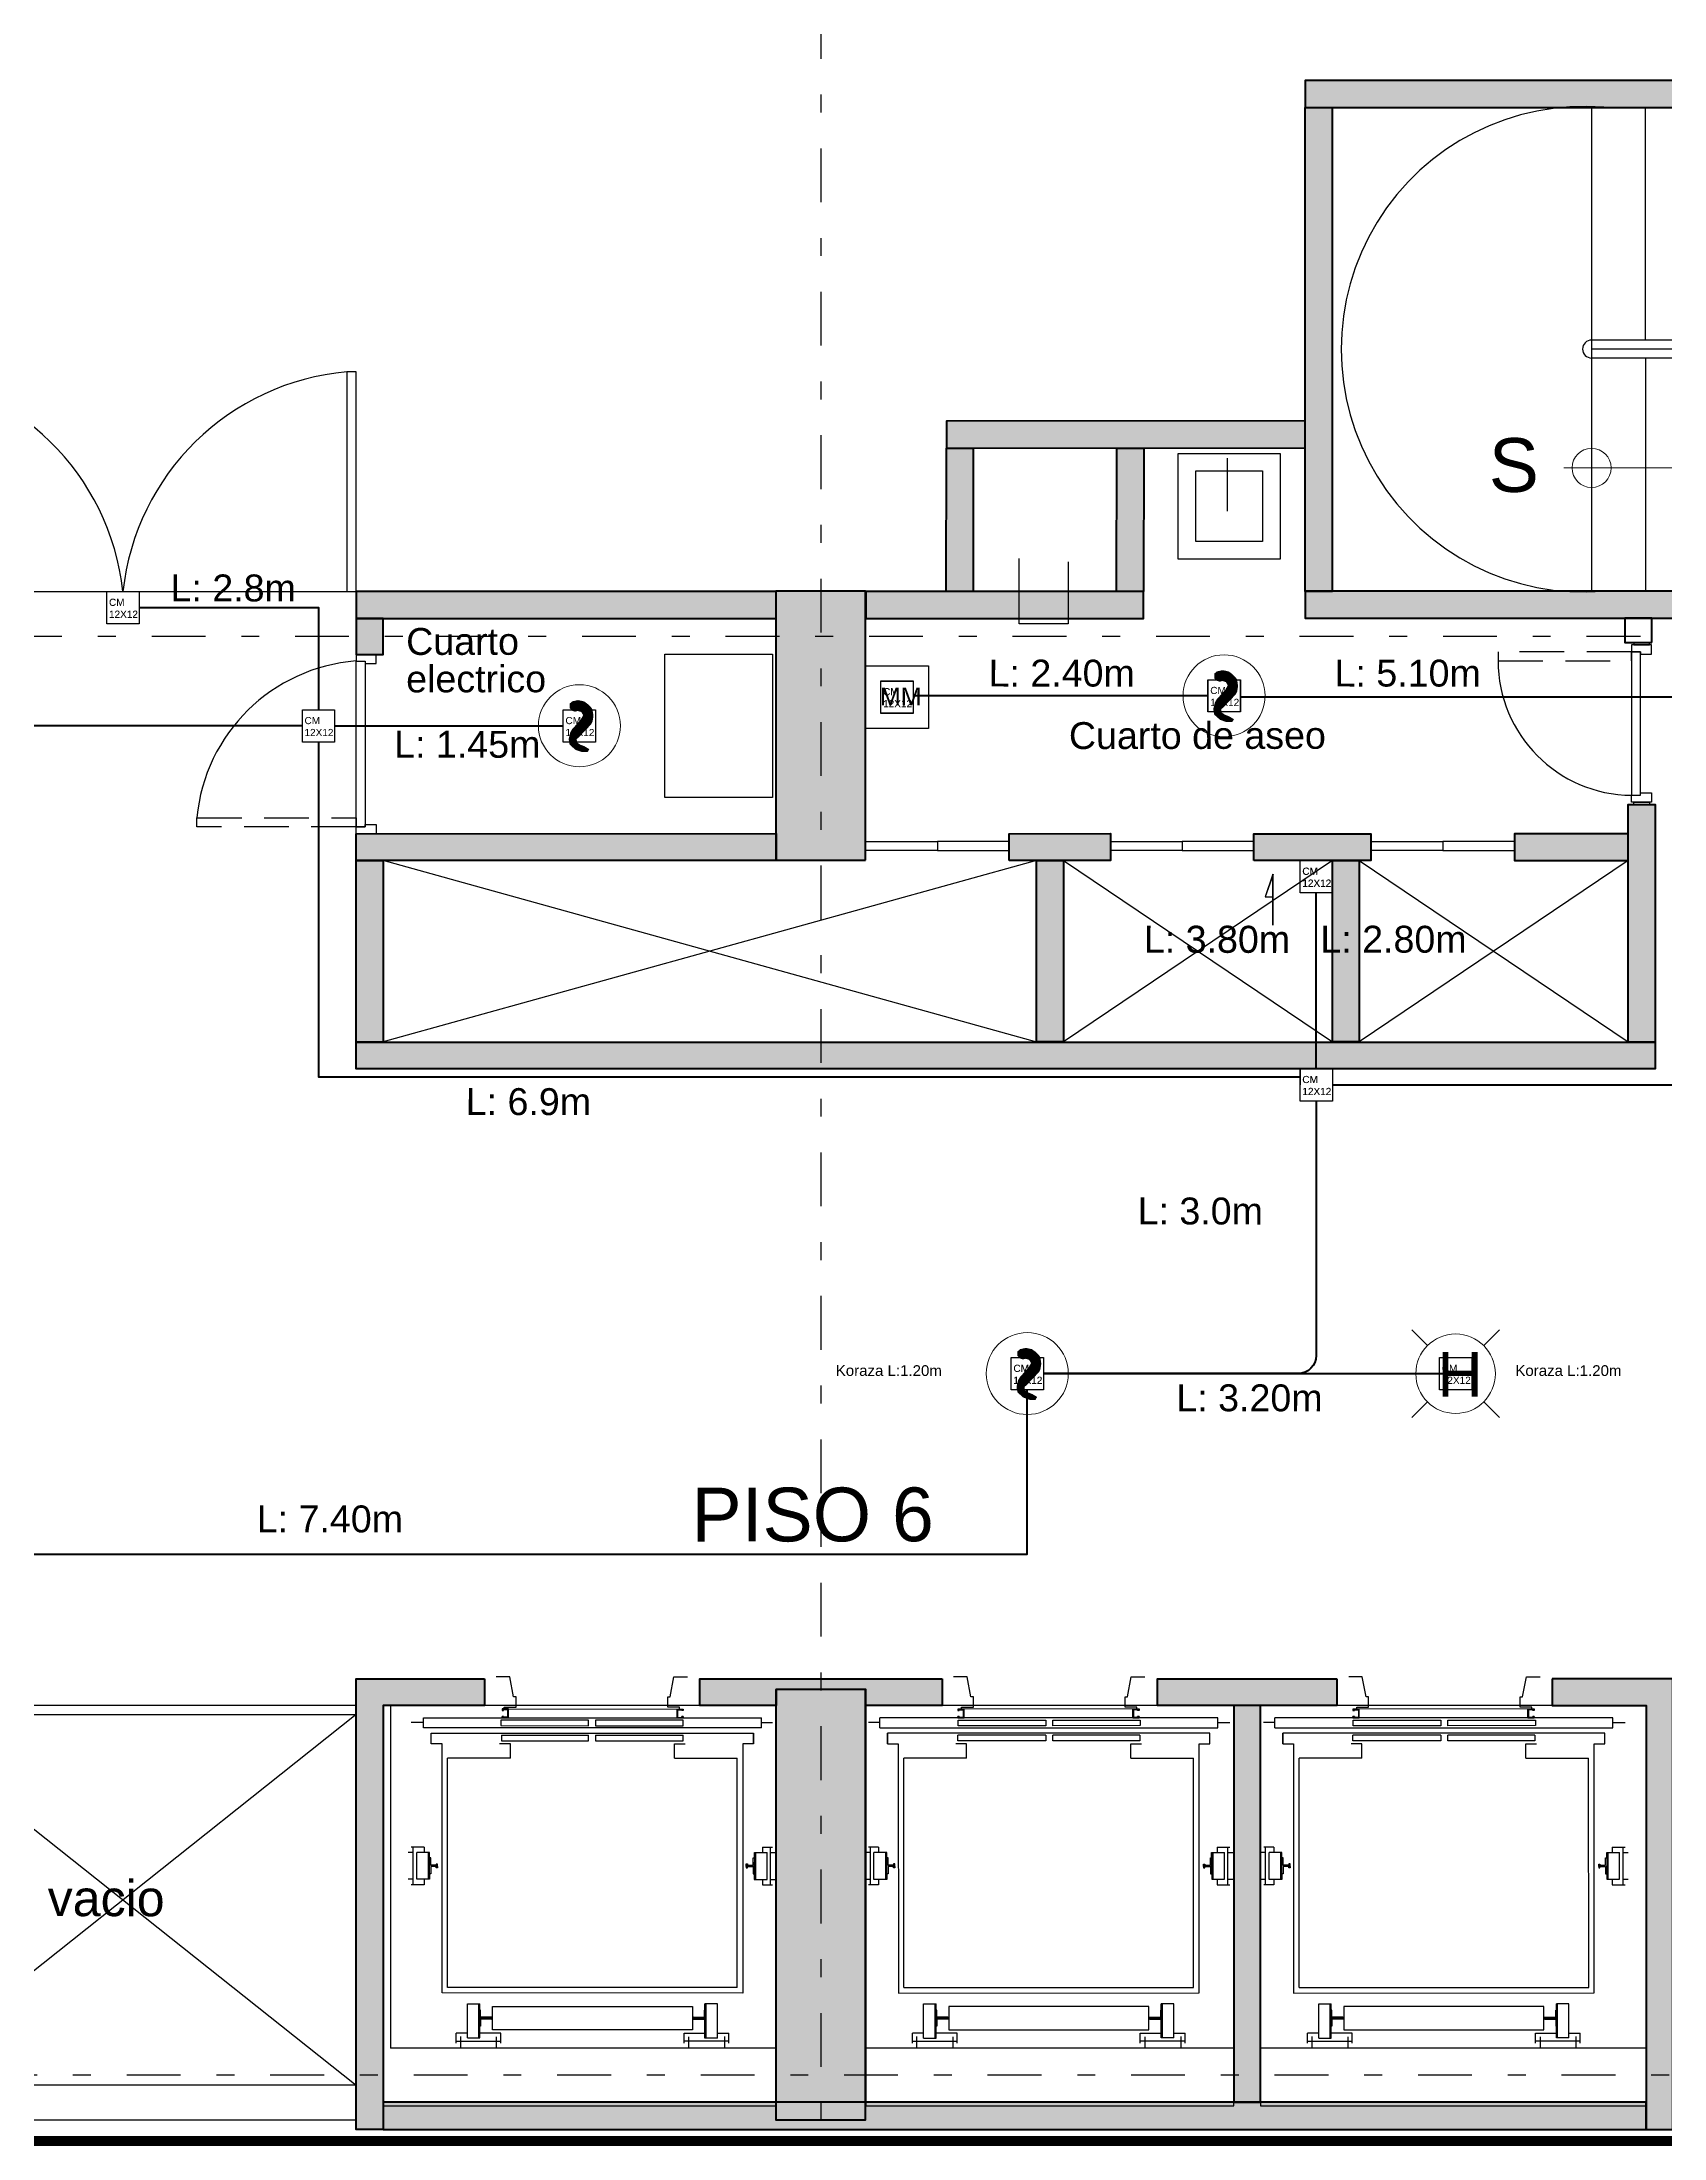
# Model space of a CAD drawing. Header units: millimetres. Extents: x 3781 to 4924, y 1639 to 1721.
# Drawn here: x 4458.02 to 4467.07, y 1650.15 to 1661.84 of the extents above; entities that cross this region are included whole.
import ezdxf

# ---------------------------------------------------------------- set-up
doc = ezdxf.new("R2010")
doc.units = ezdxf.units.MM
for name, pattern in [('CENTER', [0.7, 0.3, -0.2, 0, -0.2]), ('DASHED2', [9.525, 6.35, -3.175]), ('HIDDEN', [0.375, 0.25, -0.125])]:
    doc.linetypes.add(name, pattern=pattern)
doc.layers.get('Defpoints').update_dxf_attribs({"color": 255})
for name, color, linetype in [('0-amob', 1, 'Continuous'), ('1amobla', 2, 'Continuous'), ('A-HATCH CONCRETO', 8, 'Continuous'), ('AMOBLAMIENTO', 1, 'Continuous'), ('AREA LOCALES', 161, 'Continuous'), ('AREA PARQUEO', 51, 'Continuous'), ('AS_GL DETECCION_MEZANINE', 7, 'Continuous'), ('AS_GL DETECCION_PISO 2', 7, 'Continuous'), ('AS_GL DETECCION_PISO 6', 7, 'Continuous'), ('ASCENSOR', 1, 'Continuous'), ('EJE-ESTRUCTURA', 1, 'CENTER'), ('F-2', 2, 'Continuous'), ('GG_LAZO CONTROL DRIVERS', 82, 'Continuous'), ('HACHTCOLUMNA', 250, 'Continuous'), ('JCA_HATCH 254', 252, 'Continuous'), ('JCA_PLANO 1', 1, 'Continuous'), ('MARCO', 4, 'Continuous'), ('MUEBLE', 1, 'Continuous'), ('PROYECCION', 1, 'DASHED2')]:
    doc.layers.add(name, color=color, linetype=linetype)
doc.layers.add('DIM-25', color=1, linetype='Continuous', plot=False)
for name, color, linetype, lineweight in [('Estructura', 6, 'Continuous', 40), ('Muro', 4, 'Continuous', 40), ('TEXTOS', 7, 'Continuous', 20), ('Vidrio', 2, 'Continuous', 30)]:
    doc.layers.add(name, color=color, linetype=linetype, lineweight=lineweight)
doc.styles.get("Standard").update_dxf_attribs({"font": 'arial.ttf'})

# ---------------------------------------------------------------- blocks, each defined once
blk = doc.blocks.new('Est etapa 3 torre')
at = {"layer": 'HACHTCOLUMNA'}
h = blk.add_hatch(color=256, dxfattribs=at)
h.paths.add_polyline_path([(1123.55, -5959.124), (1123.05, -5959.124), (1123.05, -5957.624), (1123.55, -5957.624)])
h.paths.add_polyline_path([(1116.05, -5959.124), (1115.55, -5959.124), (1115.55, -5957.624), (1116.05, -5957.624)])
h.paths.add_polyline_path([(1139.548, -5959.124), (1139.048, -5959.124), (1139.048, -5957.624), (1139.548, -5957.624)])
h.paths.add_polyline_path([(1132.05, -5959.124), (1131.55, -5959.124), (1131.55, -5957.624), (1132.05, -5957.624)])
h.paths.add_polyline_path([(1140.048, -5967.649), (1140.048, -5968.149), (1138.548, -5968.149), (1138.548, -5967.649)])
h.paths.add_polyline_path([(1124.05, -5967.649), (1124.05, -5968.149), (1122.55, -5968.149), (1122.55, -5967.649)])
h.paths.add_polyline_path([(1131.05, -5967.649), (1131.05, -5968.149), (1132.55, -5968.149), (1132.55, -5967.649)])
h.paths.add_polyline_path([(1115.05, -5967.649), (1115.05, -5968.149), (1116.55, -5968.149), (1116.55, -5967.649)])
h.paths.add_polyline_path([(1140.048, -5975.649), (1140.048, -5976.149), (1138.548, -5976.149), (1138.548, -5975.649)])
h.paths.add_polyline_path([(1124.05, -5975.649), (1124.05, -5976.149), (1122.55, -5976.149), (1122.55, -5975.649)])
h.paths.add_polyline_path([(1131.05, -5975.649), (1131.05, -5976.149), (1132.55, -5976.149), (1132.55, -5975.649)])
h.paths.add_polyline_path([(1115.05, -5975.649), (1115.05, -5976.149), (1116.55, -5976.149), (1116.55, -5975.649)])
h.paths.add_polyline_path([(1140.048, -5985.749), (1140.048, -5986.249), (1138.548, -5986.249), (1138.548, -5985.749)])
h.paths.add_polyline_path([(1124.05, -5985.749), (1124.05, -5986.249), (1122.55, -5986.249), (1122.55, -5985.749)])
h.paths.add_polyline_path([(1131.05, -5985.749), (1131.05, -5986.249), (1132.55, -5986.249), (1132.55, -5985.749)])
h.paths.add_polyline_path([(1115.05, -5985.749), (1115.05, -5986.249), (1116.55, -5986.249), (1116.55, -5985.749)])
h.paths.add_polyline_path([(1140.048, -5993.749), (1140.048, -5994.249), (1138.548, -5994.249), (1138.548, -5993.749)])
h.paths.add_polyline_path([(1124.05, -5993.749), (1124.05, -5994.249), (1122.55, -5994.249), (1122.55, -5993.749)])
h.paths.add_polyline_path([(1131.05, -5993.749), (1131.05, -5994.249), (1132.55, -5994.249), (1132.55, -5993.749)])
h.paths.add_polyline_path([(1115.05, -5993.749), (1115.05, -5994.249), (1116.55, -5994.249), (1116.55, -5993.749)])
h.paths.add_polyline_path([(1132.05, -6003.426), (1131.55, -6003.426), (1131.55, -6004.922), (1132.05, -6004.922)])
h.paths.add_polyline_path([(1138.153, -6003.424), (1139.653, -6003.424), (1139.653, -6003.924), (1138.153, -6003.924)])
h.paths.add_polyline_path([(1116.05, -6004.924), (1116.05, -6003.424), (1115.55, -6003.424), (1115.55, -6004.924)])
h.paths.add_polyline_path([(1123.55, -6004.924), (1123.55, -6003.424), (1123.05, -6003.424), (1123.05, -6004.924)])
h.paths.add_polyline_path([(1139.048, -6011.949), (1139.048, -6009.549), (1139.548, -6009.549), (1139.548, -6011.949)])
h.paths.add_polyline_path([(1131.55, -6009.549), (1131.55, -6011.949), (1132.05, -6011.949), (1132.05, -6009.549)])
h.paths.add_polyline_path([(1123.05, -6009.549), (1123.05, -6011.949), (1123.55, -6011.949), (1123.55, -6009.549)])
h.paths.add_polyline_path([(1116.05, -6009.549), (1116.05, -6011.949), (1115.55, -6011.949), (1115.55, -6009.549)])
at = {"layer": 'EJE-ESTRUCTURA'}
for p, q in [((1131.8, -5955.354), (1131.8, -6014.914)), ((1113.67, -6003.674), (1145.333, -6003.674)), ((1113.531, -6011.699), (1145.333, -6011.699))]:
    blk.add_line(p, q, dxfattribs=at)
at = {"layer": 'Estructura'}
for points in [[(1132.05, -6004.924), (1132.05, -6003.424), (1131.55, -6003.424), (1131.55, -6004.924)], [(1131.55, -6009.549), (1131.55, -6011.949), (1132.05, -6011.949), (1132.05, -6009.549)]]:
    blk.add_lwpolyline(points, close=True, dxfattribs=at)
blk = doc.blocks.new('MARCOE-102')
for p, q in [((0, 0), (0, -2.5)), ((0, 0), (1.75, 0)), ((1.75, 0), (1.75, -0.45)), ((0, -2.5), (1.75, -2.5)), ((0.175, -0.175), (1.575, -0.175)), ((0.175, -0.175), (0.175, -2.325)), ((0.175, -2.325), (1.575, -2.325)), ((1.375, -0.45), (1.375, -0.275)), ((1.375, -0.275), (1.575, -0.275)), ((1.75, -0.45), (1.375, -0.45)), ((1.375, -2.05), (1.375, -2.225)), ((1.75, -2.05), (1.375, -2.05)), ((1.375, -2.225), (1.575, -2.225)), ((1.575, -0.275), (1.575, -0.175)), ((1.575, -2.325), (1.575, -2.225)), ((1.75, -2.5), (1.75, -2.05))]:
    blk.add_line(p, q)
at = {"layer": 'MARCO'}
blk.add_lwpolyline([(0, 0), (0, -2.5), (1.75, -2.5), (1.75, -2.05), (1.375, -2.05), (1.375, -2.225), (1.575, -2.225), (1.575, -2.325), (0.175, -2.325), (0.175, -0.175), (1.575, -0.175), (1.575, -0.275), (1.375, -0.275), (1.375, -0.45), (1.75, -0.45), (1.75, 0), (0, 0)], dxfattribs=at)
blk = doc.blocks.new('ASCENSOR')
at = {"layer": '0-amob'}
for p, q in [((-1.747, -0.512), (-1.859, -0.533)), ((-1.859, -0.533), (-1.859, -0.609)), ((-1.69, -0.498), (-1.747, -0.498)), ((-1.747, -0.498), (-1.747, -0.512)), ((-1.69, -0.564), (-1.69, -0.498)), ((-1.68, -0.564), (-1.69, -0.564))]:
    blk.add_line(p, q, dxfattribs=at)
blk.add_lwpolyline([(-1.68, -0.564), (-1.68, 0.413), (-1.69, 0.413), (-1.69, 0.347), (-1.747, 0.347), (-1.747, 0.361), (-1.859, 0.382), (-1.859, 0.458)], dxfattribs=at)
at = {"layer": 'ASCENSOR'}
for p, q in [((-0.88, 0.922), (-0.88, 0.95)), ((-0.73, 0.922), (-0.73, 0.95)), ((-1.63, -1.015), (-1.63, 0.869)), ((-1.575, 0.869), (-1.63, 0.869)), ((-1.605, 0.869), (-1.605, 0.932)), ((-1.575, 0.869), (-1.575, -1.015)), ((-1.485, 0.826), (-1.545, 0.826)), ((-1.545, 0.826), (-1.485, 0.826)), ((-1.545, -0.971), (-1.545, 0.826)), ((-1.485, 0.826), (-1.485, 0.766)), ((-0.91, 0.876), (-0.91, 0.932)), ((-0.7, 0.921), (-0.91, 0.921)), ((-0.91, 0.876), (-0.88, 0.876)), ((-0.73, 0.902), (-0.88, 0.902)), ((-0.88, 0.83), (-0.88, 0.902)), ((-0.73, 0.836), (-0.88, 0.836)), ((-0.88, 0.836), (-0.73, 0.836)), ((-0.85, 0.83), (-0.88, 0.83)), ((-0.85, 0.83), (-0.88, 0.83)), ((-0.85, 0.83), (-0.805, 0.83)), ((-0.85, 0.83), (-0.805, 0.83)), ((-0.85, 0.83), (-0.805, 0.83)), ((-0.85, 0.83), (-0.805, 0.83)), ((-0.85, 0.823), (-0.85, 0.83)), ((-0.85, 0.823), (-0.85, 0.83)), ((-0.809, 0.823), (-0.85, 0.823)), ((-0.809, 0.823), (-0.85, 0.823)), ((-0.809, 0.785), (-0.809, 0.823)), ((-0.76, 0.83), (-0.805, 0.83)), ((-0.76, 0.83), (-0.805, 0.83)), ((-0.76, 0.83), (-0.805, 0.83)), ((-0.76, 0.83), (-0.805, 0.83)), ((-0.802, 0.823), (-0.76, 0.823)), ((-0.802, 0.823), (-0.76, 0.823)), ((-0.802, 0.785), (-0.802, 0.823)), ((-0.76, 0.823), (-0.76, 0.83)), ((-0.76, 0.823), (-0.76, 0.83)), ((-0.76, 0.83), (-0.73, 0.83)), ((-0.76, 0.83), (-0.73, 0.83)), ((-0.73, 0.836), (-0.73, 0.902)), ((-0.73, 0.876), (-0.7, 0.876)), ((-0.73, 0.83), (-0.73, 0.836)), ((-0.7, 0.876), (-0.7, 0.932)), ((-1.485, 0.766), (-0.096, 0.766)), ((-1.405, 0.385), (-1.405, 0.735)), ((-0.126, 0.735), (-1.405, 0.735)), ((-0.816, 0.785), (-0.816, 0.792)), ((-0.816, 0.792), (-0.802, 0.792)), ((-0.809, 0.785), (-0.816, 0.785)), ((-0.802, 0.785), (-0.809, 0.785)), ((-0.795, 0.792), (-0.802, 0.792)), ((-0.802, 0.785), (-0.795, 0.785)), ((-0.795, 0.785), (-0.795, 0.792)), ((-0.126, 0.735), (-0.126, -0.88)), ((-0.096, 0.766), (-0.096, -0.911)), ((-0.036, 0.625), (-0.036, 0.555)), ((0.155, 0.625), (-0.036, 0.625)), ((0.184, 0.688), (0.128, 0.688)), ((0.128, 0.625), (0.128, 0.688)), ((0.147, 0.664), (0.21, 0.664)), ((0.155, 0.625), (0.155, 0.555)), ((0.173, 0.689), (0.173, 0.438)), ((0.155, 0.561), (-0.036, 0.561)), ((0.155, 0.555), (-0.036, 0.555)), ((-0.021, 0.485), (0.109, 0.485)), ((-0.021, -0.63), (-0.021, 0.485)), ((-0.001, 0.552), (-0.001, 0.555)), ((-0.001, 0.555), (0.041, 0.555)), ((0.038, 0.552), (-0.001, 0.552)), ((0.038, 0.491), (0.038, 0.552)), ((0.041, 0.555), (0.041, 0.491)), ((0.089, 0.555), (0.041, 0.555)), ((0.047, 0.555), (0.047, 0.491)), ((0.05, 0.491), (0.05, 0.552)), ((0.05, 0.552), (0.089, 0.552)), ((0.089, 0.552), (0.089, 0.555)), ((0.089, 0.552), (0.089, 0.555)), ((0.109, 0.485), (0.109, -0.63)), ((0.128, 0.438), (0.128, 0.555)), ((-1.68, 0.434), (-1.671, 0.434)), ((-1.68, 0.434), (-1.671, 0.434)), ((-1.68, 0.399), (-1.68, 0.434)), ((-1.68, 0.399), (-1.68, 0.434)), ((-1.63, 0.399), (-1.68, 0.399)), ((-1.63, 0.399), (-1.68, 0.399)), ((-1.676, 0.43), (-1.674, 0.43)), ((-1.674, 0.43), (-1.676, 0.43)), ((-1.676, 0.402), (-1.676, 0.43)), ((-1.676, 0.43), (-1.676, 0.402)), ((-1.633, 0.402), (-1.676, 0.402)), ((-1.676, 0.402), (-1.633, 0.402)), ((-1.674, 0.426), (-1.674, 0.43)), ((-1.674, 0.426), (-1.674, 0.43)), ((-1.671, 0.426), (-1.674, 0.426)), ((-1.671, 0.426), (-1.674, 0.426)), ((-1.671, 0.434), (-1.671, 0.426)), ((-1.671, 0.434), (-1.671, 0.426)), ((-1.639, 0.434), (-1.639, 0.426)), ((-1.63, 0.434), (-1.639, 0.434)), ((-1.639, 0.434), (-1.63, 0.434)), ((-1.639, 0.426), (-1.639, 0.434)), ((-1.639, 0.426), (-1.635, 0.426)), ((-1.635, 0.426), (-1.639, 0.426)), ((-1.635, 0.43), (-1.633, 0.43)), ((-1.635, 0.426), (-1.635, 0.43)), ((-1.635, 0.43), (-1.635, 0.426)), ((-1.633, 0.43), (-1.635, 0.43)), ((-1.633, 0.402), (-1.633, 0.43)), ((-1.633, 0.402), (-1.633, 0.43)), ((-1.63, 0.399), (-1.63, 0.434)), ((-1.63, 0.434), (-1.63, 0.399)), ((-1.587, 0.433), (-1.618, 0.433)), ((-1.618, 0.433), (-1.618, -0.056)), ((-1.587, -0.056), (-1.587, 0.433)), ((-1.503, 0.434), (-1.534, 0.434)), ((-1.534, -0.056), (-1.534, 0.434)), ((-1.503, -0.056), (-1.503, 0.434)), ((-1.485, 0.385), (-1.485, 0.445)), ((-1.405, 0.385), (-1.485, 0.385)), ((0.184, 0.438), (0.128, 0.438)), ((0.149, 0.463), (0.209, 0.463)), ((-1.618, -0.056), (-1.587, -0.056)), ((-1.587, -0.095), (-1.618, -0.095)), ((-1.618, -0.095), (-1.618, -0.583)), ((-1.587, -0.583), (-1.587, -0.095)), ((-1.534, -0.056), (-1.503, -0.056)), ((-1.503, -0.095), (-1.534, -0.095)), ((-1.534, -0.58), (-1.534, -0.095)), ((-1.503, -0.58), (-1.503, -0.095)), ((-1.618, -0.583), (-1.587, -0.583)), ((-1.534, -0.58), (-1.503, -0.58)), ((-1.405, -0.53), (-1.485, -0.53)), ((-1.485, -0.53), (-1.485, -0.59)), ((-1.405, -0.53), (-1.405, -0.88)), ((0.184, -0.583), (0.128, -0.583)), ((0.128, -0.583), (0.128, -0.7)), ((0.173, -0.834), (0.173, -0.583)), ((0.155, -0.7), (-0.036, -0.7)), ((-0.036, -0.77), (-0.036, -0.7)), ((0.109, -0.63), (-0.021, -0.63)), ((-0.001, -0.697), (-0.001, -0.7)), ((0.038, -0.697), (-0.001, -0.697)), ((-0.001, -0.7), (0.041, -0.7)), ((0.038, -0.636), (0.038, -0.697)), ((0.041, -0.7), (0.041, -0.636)), ((0.047, -0.7), (0.047, -0.636)), ((0.089, -0.7), (0.047, -0.7)), ((0.05, -0.636), (0.05, -0.697)), ((0.05, -0.697), (0.089, -0.697)), ((0.089, -0.697), (0.089, -0.7)), ((0.149, -0.609), (0.209, -0.609)), ((0.155, -0.77), (0.155, -0.7)), ((0.155, -0.706), (-0.036, -0.706)), ((0.155, -0.77), (-0.036, -0.77)), ((0.128, -0.77), (0.128, -0.833)), ((0.147, -0.809), (0.21, -0.809)), ((-0.096, -0.911), (-1.485, -0.911)), ((-1.485, -0.911), (-1.485, -0.971)), ((-0.126, -0.88), (-1.405, -0.88)), ((0.184, -0.833), (0.128, -0.833)), ((-1.575, -1.015), (-1.63, -1.015)), ((-1.605, -1.015), (-1.605, -1.083)), ((-1.485, -0.971), (-1.545, -0.971)), ((-0.91, -1.011), (-0.88, -1.011)), ((-0.91, -1.011), (-0.91, -1.083)), ((-0.85, -0.981), (-0.88, -0.981)), ((-0.85, -0.981), (-0.88, -0.981)), ((-0.88, -0.981), (-0.88, -1.052)), ((-0.73, -0.987), (-0.88, -0.987)), ((-0.88, -0.987), (-0.73, -0.987)), ((-0.73, -1.052), (-0.88, -1.052)), ((-0.808, -0.974), (-0.85, -0.974)), ((-0.808, -0.974), (-0.85, -0.974)), ((-0.85, -0.974), (-0.85, -0.981)), ((-0.85, -0.974), (-0.85, -0.981)), ((-0.85, -0.981), (-0.805, -0.981)), ((-0.85, -0.981), (-0.805, -0.981)), ((-0.85, -0.981), (-0.805, -0.981)), ((-0.85, -0.981), (-0.805, -0.981)), ((-0.808, -0.936), (-0.815, -0.936)), ((-0.815, -0.936), (-0.815, -0.943)), ((-0.815, -0.943), (-0.801, -0.943)), ((-0.808, -0.936), (-0.808, -0.974)), ((-0.801, -0.936), (-0.808, -0.936)), ((-0.76, -0.981), (-0.805, -0.981)), ((-0.76, -0.981), (-0.805, -0.981)), ((-0.76, -0.981), (-0.805, -0.981)), ((-0.76, -0.981), (-0.805, -0.981)), ((-0.801, -0.936), (-0.801, -0.974)), ((-0.801, -0.936), (-0.794, -0.936)), ((-0.794, -0.943), (-0.801, -0.943)), ((-0.801, -0.974), (-0.76, -0.974)), ((-0.801, -0.974), (-0.76, -0.974)), ((-0.794, -0.936), (-0.794, -0.943)), ((-0.76, -0.974), (-0.76, -0.981)), ((-0.76, -0.974), (-0.76, -0.981)), ((-0.76, -0.981), (-0.73, -0.981)), ((-0.76, -0.981), (-0.73, -0.981)), ((-0.73, -0.981), (-0.73, -0.987)), ((-0.73, -0.987), (-0.73, -1.052)), ((-0.73, -1.011), (-0.7, -1.011)), ((-0.7, -1.011), (-0.7, -1.083)), ((-0.7, -1.072), (-0.91, -1.072)), ((-0.88, -1.073), (-0.88, -1.1)), ((-0.73, -1.073), (-0.73, -1.1))]:
    blk.add_line(p, q, dxfattribs=at)
for centre, radius, start, end in [((0.044, 0.491), 0.006, 180, 270), ((0.044, 0.491), 0.003, 180, 270), ((0.044, 0.491), 0.006, 270, 0), ((0.044, 0.491), 0.003, 270, 0), ((0.044, -0.636), 0.006, 90, 180), ((0.044, -0.636), 0.003, 90, 180), ((0.044, -0.636), 0.006, 0, 90), ((0.044, -0.636), 0.003, 0, 90)]:
    blk.add_arc(centre, radius, start, end, dxfattribs=at)
for points in [[(-0.795, 0.792), (-0.795, 0.785), (-0.816, 0.785), (-0.816, 0.792)], [(-0.816, 0.785), (-0.816, 0.792), (-0.795, 0.785), (-0.816, 0.785)], [(-0.795, 0.785), (-0.816, 0.785), (-0.795, 0.792), (-0.816, 0.792)], [(-0.794, -0.943), (-0.794, -0.936), (-0.815, -0.936), (-0.815, -0.943)], [(-0.815, -0.936), (-0.815, -0.943), (-0.794, -0.936), (-0.815, -0.936)], [(-0.794, -0.936), (-0.815, -0.936), (-0.794, -0.943), (-0.815, -0.943)]]:
    blk.add_solid(points, dxfattribs=at)
at = {"layer": 'ASCENSOR', "xscale": 0.01999999999998181, "yscale": 0.01999999999998181, "zscale": 0.01999999999998181, "rotation": 270}
blk.add_blockref('MARCOE-102', (-1.63, -0.541), dxfattribs=at)
blk = doc.blocks.new('AS_Strobe-CEILING')
at = {"color": 0, "linetype": 'Continuous', "lineweight": 15}
for p, q in [((-0.1045, 0.1045), (-0.163, 0.163)), ((0.1045, 0.1045), (0.163, 0.163)), ((-0.1045, -0.1045), (-0.163, -0.163)), ((0.1045, -0.1045), (0.163, -0.163))]:
    blk.add_line(p, q, dxfattribs=at)
blk.add_ellipse((0, 0), major_axis=(0.1478, 0), ratio=1, dxfattribs=at)
blk = doc.blocks.new('Horne Strobe Cielo')
at = {"layer": 'AS_GL DETECCION_MEZANINE', "color": 1, "linetype": 'Continuous', "xscale": 1.5, "yscale": 1.5, "zscale": 1.5}
blk.add_blockref('AS_Strobe-CEILING', (-679.742, -2828), dxfattribs=at)
at = {"layer": '1amobla', "color": 7, "linetype": 'Continuous', "ltscale": 0.3, "true_color": 0xffffff, "insert": (-679.843, -2827.878), "char_height": 0.25, "width": 0.07916, "attachment_point": 1}
blk.add_mtext('H', dxfattribs=at)
blk = doc.blocks.new('AS_Initiator2')
at = {"color": 0, "linetype": 'Continuous', "lineweight": 15}
blk.add_circle((0, 0), 0.1524, dxfattribs=at)
for points in [[(-0.027, 0.0558), (-0.0366, 0.0654), (-0.027, 0.0906), (-0.0366, 0.0822)], [(-0.027, 0.0906), (-0.0054, 0.0954), (-0.027, 0.0558), (0.0174, 0.0906)], [(-0.027, 0.0558), (0.0174, 0.0906), (-0.0162, 0.0522), (-0.0068, 0.055)], [(-0.0068, 0.055), (0.0174, 0.0906), (0.0066, 0.051), (0.0306, 0.081)], [(0.0066, 0.051), (0.0306, 0.081), (0.0138, 0.039), (0.0438, 0.0678)], [(0.0438, 0.0054), (-0.0018, -0.0426), (-0.027, -0.0126), (-0.0342, -0.0246)], [(0.0486, 0.015), (0.0438, 0.0054), (0.0042, 0.0222), (-0.027, -0.0126)], [(0.0438, 0.0678), (0.0486, 0.0606), (0.0138, 0.039), (0.0042, 0.0222)], [(0.0486, 0.0606), (0.0522, 0.0366), (0.0042, 0.0222), (0.0486, 0.015)], [(-0.0018, -0.0426), (-0.0102, -0.0498), (-0.0342, -0.0246), (-0.0402, -0.0498)], [(-0.0102, -0.0498), (-0.009, -0.0618), (-0.0402, -0.0498), (-0.0366, -0.0702)], [(-0.009, -0.0618), (0.003, -0.0702), (-0.0366, -0.0702), (-0.015, -0.0894)], [(0.003, -0.0702), (0.0186, -0.0762), (-0.015, -0.0894), (0.009, -0.0978)], [(0.009, -0.0978), (0.0186, -0.0762), (0.0306, -0.0978), (0.0366, -0.087)]]:
    blk.add_solid(points, dxfattribs=at)
blk = doc.blocks.new('Caja metalica de 12')
at = {"layer": '1amobla', "linetype": 'Continuous', "ltscale": 0.3}
blk.add_lwpolyline([(-1069.691, -2855.357), (-1069.511, -2855.357), (-1069.511, -2855.537), (-1069.691, -2855.537), (-1069.691, -2855.357)], dxfattribs=at)
at = {"layer": '1amobla', "color": 7, "linetype": 'Continuous', "ltscale": 0.3, "insert": (-1069.679, -2855.397), "char_height": 0.04, "width": 0.07916, "attachment_point": 1}
blk.add_mtext('CM 12X12', dxfattribs=at)

msp = doc.modelspace()

# ---------------------------------------------------------------- hatches: boundary and pattern name
at = {"layer": 'A-HATCH CONCRETO', "ltscale": 0.03}
h = msp.add_hatch(color=256, dxfattribs=at)
h.dxf.hatch_style = 1
h.paths.add_polyline_path([(4454.115, 1658.778), (4454.115, 1658.628), (4454.463, 1658.628), (4454.463, 1658.778)])
h.paths.add_polyline_path([(4454.463, 1658.778), (4454.613, 1658.778), (4454.613, 1657.427), (4454.463, 1657.427)])
h.paths.add_polyline_path([(4457.174, 1657.277), (4457.174, 1657.427), (4454.115, 1657.427), (4454.115, 1657.277)])
h.paths.add_polyline_path([(4453.765, 1652.653), (4453.765, 1657.278), (4453.615, 1657.278), (4453.615, 1653.018), (4453.615, 1652.653)])
h.paths.add_polyline_path([(4457.174, 1654.102), (4457.024, 1654.102), (4457.024, 1657.277), (4457.174, 1657.277)])
h.paths.add_polyline_path([(4455.774, 1654.252), (4455.774, 1652.563), (4456.124, 1652.563), (4456.124, 1652.713), (4455.925, 1652.713), (4455.924, 1654.252)])
h.paths.add_polyline_path([(4457.174, 1652.713), (4457.024, 1652.713), (4457.024, 1652.063), (4457.174, 1652.063)])
h.paths.add_polyline_path([(4457.024, 1652.563), (4457.024, 1652.563), (4457.024, 1652.713), (4457.024, 1652.713)], flags=16)
h.paths.add_polyline_path([(4453.615, 1650.218), (4457.174, 1650.218), (4457.174, 1650.368), (4454.115, 1650.368), (4454.115, 1650.253), (4453.615, 1650.253)])
h.paths.add_polyline_path([(4457.024, 1650.863), (4457.024, 1650.368), (4457.174, 1650.368), (4457.174, 1650.863)])
h.paths.add_polyline_path([(4460.49, 1652.713), (4460.49, 1652.563), (4459.924, 1652.563), (4459.924, 1650.198), (4459.774, 1650.198), (4459.774, 1652.713)])
h.paths.add_polyline_path([(4463.042, 1652.713), (4463.042, 1652.563), (4462.615, 1652.563), (4462.615, 1652.653), (4462.115, 1652.653), (4462.115, 1652.563), (4461.69, 1652.563), (4461.69, 1652.713)])
h.paths.add_polyline_path([(4459.924, 1650.198), (4466.966, 1650.198), (4466.966, 1650.351), (4459.924, 1650.351)])
h.paths.add_polyline_path([(4465.242, 1652.713), (4465.242, 1652.563), (4464.242, 1652.563), (4464.242, 1652.713)])
h.paths.add_polyline_path([(4464.667, 1650.351), (4464.817, 1650.351), (4464.817, 1652.563), (4464.667, 1652.563), (4464.667, 1652.565), (4464.667, 1650.351), (4464.667, 1650.351)])
h.paths.add_polyline_path([(4466.442, 1652.713), (4466.442, 1652.563), (4466.966, 1652.563), (4466.966, 1650.198), (4467.116, 1650.198), (4467.116, 1652.713)])
h.paths.add_polyline_path([(4470.112, 1650.353), (4473.913, 1650.353), (4473.913, 1650.203), (4470.112, 1650.203)])
h.paths.add_polyline_path([(4469.562, 1650.203), (4469.562, 1652.653), (4469.612, 1652.653), (4469.612, 1650.253), (4470.112, 1650.253), (4470.112, 1650.203)])
h.paths.add_polyline_path([(4473.348, 1651.857), (4473.348, 1650.353), (4473.198, 1650.353), (4473.197, 1651.857)])
h.paths.add_polyline_path([(4473.348, 1651.857), (4473.763, 1651.857), (4473.763, 1651.707), (4473.348, 1651.706)])
h.paths.add_polyline_path([(4473.913, 1651.857), (4473.913, 1650.353), (4473.763, 1650.353), (4473.763, 1651.857)])
h.paths.add_polyline_path([(4470.612, 1654.172), (4473.763, 1654.172), (4473.763, 1654.022), (4470.612, 1654.022)])
h.paths.add_polyline_path([(4471.221, 1655.112), (4471.221, 1654.172), (4471.371, 1654.172), (4471.371, 1655.112)])
h.paths.add_polyline_path([(4469.561, 1656.274), (4469.562, 1652.653), (4469.712, 1652.653), (4469.711, 1656.274)])
h.paths.add_polyline_path([(4469.712, 1654.172), (4469.712, 1654.172), (4469.712, 1654.022), (4469.712, 1654.022)], flags=17)
h.paths.add_polyline_path([(4471.221, 1656.264), (4473.763, 1656.264), (4473.763, 1656.114), (4471.221, 1656.114)])
h.paths.add_polyline_path([(4473.913, 1656.264), (4473.913, 1655.061), (4473.763, 1655.061), (4473.763, 1656.264)])
h.paths.add_polyline_path([(4471.221, 1660.031), (4471.221, 1658.472), (4471.371, 1658.472), (4471.371, 1660.031)])
h.paths.add_polyline_path([(4473.316, 1660.029), (4471.221, 1660.033), (4471.221, 1660.183), (4473.317, 1660.179)])
h.paths.add_polyline_path([(4473.533, 1661.627), (4465.066, 1661.627), (4465.066, 1661.477), (4473.533, 1661.477)])
h.paths.add_polyline_path([(4465.066, 1658.777), (4465.066, 1661.477), (4465.216, 1661.477), (4465.216, 1658.777)])
h = msp.add_hatch(color=256, dxfattribs=at)
h.dxf.hatch_style = 1
h.paths.add_polyline_path([(4465.066, 1659.728), (4463.065, 1659.727), (4463.065, 1659.577), (4465.066, 1659.578)])
h.paths.add_polyline_path([(4464.165, 1659.578), (4464.164, 1658.628), (4462.615, 1658.627), (4462.615, 1658.777), (4463.064, 1658.777), (4463.065, 1659.577), (4463.215, 1659.574), (4463.214, 1658.778), (4464.014, 1658.777), (4464.015, 1659.578)])
h = msp.add_hatch(color=256, dxfattribs=at)
h.dxf.hatch_style = 1
h.paths.add_polyline_path([(4468.717, 1658.779), (4465.066, 1658.778), (4465.066, 1658.628), (4468.717, 1658.628)])
h.paths.add_polyline_path([(4463.415, 1657.276), (4463.415, 1657.426), (4463.979, 1657.427), (4463.979, 1657.277)])
h.paths.add_polyline_path([(4464.779, 1657.276), (4464.779, 1657.426), (4465.432, 1657.426), (4465.432, 1657.276)])
h.paths.add_polyline_path([(4466.866, 1657.276), (4466.866, 1657.426), (4466.232, 1657.426), (4466.232, 1657.276)])
h.paths.add_polyline_path([(4467.016, 1656.264), (4466.866, 1656.264), (4466.866, 1657.589), (4467.016, 1657.589)])
h.paths.add_polyline_path([(4459.774, 1656.264), (4467.016, 1656.264), (4467.016, 1656.114), (4459.774, 1656.114)])
h.paths.add_polyline_path([(4465.367, 1656.265), (4465.217, 1656.265), (4465.217, 1657.276), (4465.367, 1657.276)])
h.paths.add_polyline_path([(4463.718, 1656.265), (4463.568, 1656.265), (4463.568, 1657.276), (4463.718, 1657.276)])
h.paths.add_polyline_path([(4459.774, 1656.264), (4459.774, 1657.277), (4459.924, 1657.277), (4459.924, 1656.264)])
h.paths.add_polyline_path([(4459.774, 1657.276), (4459.774, 1657.426), (4462.115, 1657.427), (4462.115, 1657.277)])
at = {"layer": 'JCA_HATCH 254', "linetype": 'Continuous', "ltscale": 0.3, "true_color": 0x939598, "transparency": 33554687}
h = msp.add_hatch(color=252, dxfattribs=at)
h.dxf.hatch_style = 1
h.paths.add_polyline_path([(4462.115, 1658.777), (4459.774, 1658.777), (4459.774, 1658.627), (4462.115, 1658.627)])
h = msp.add_hatch(color=252, dxfattribs=at)
h.dxf.hatch_style = 1
h.paths.add_polyline_path([(4459.774, 1658.627), (4459.774, 1658.426), (4459.924, 1658.426), (4459.924, 1658.627)])

# ---------------------------------------------------------------- linework, layer by layer
at = {"layer": '1amobla', "color": 1, "linetype": 'HIDDEN', "ltscale": 30}
msp.add_line((4457.225, 1658.776), (4459.723, 1658.776), dxfattribs=at)
at = {"layer": '1amobla', "color": 7, "linetype": 'Continuous', "ltscale": 0.3, "true_color": 0xffffff}
msp.add_line((4465.037, 1656.115, 1207.545), (4465.037, 1656.025, 1207.545), dxfattribs=at)
for points in [[(4458.384, 1658.777), (4458.564, 1658.777), (4458.564, 1658.597), (4458.384, 1658.597), (4458.384, 1658.777)], [(4458.384, 1658.777), (4458.564, 1658.777), (4458.564, 1658.597), (4458.384, 1658.597), (4458.384, 1658.777)], [(4458.384, 1658.777), (4458.564, 1658.777), (4458.564, 1658.597), (4458.384, 1658.597), (4458.384, 1658.777)], [(4458.384, 1658.777), (4458.564, 1658.777), (4458.564, 1658.597), (4458.384, 1658.597), (4458.384, 1658.777)], [(4458.384, 1658.777), (4458.564, 1658.777), (4458.564, 1658.597), (4458.384, 1658.597), (4458.384, 1658.777)], [(4458.384, 1658.777), (4458.564, 1658.777), (4458.564, 1658.597), (4458.384, 1658.597), (4458.384, 1658.777)], [(4458.384, 1658.777), (4458.564, 1658.777), (4458.564, 1658.597), (4458.384, 1658.597), (4458.384, 1658.777)], [(4461.495, 1658.427), (4462.095, 1658.427), (4462.095, 1657.627), (4461.495, 1657.627), (4461.495, 1658.427)], [(4462.7, 1658.278), (4462.88, 1658.278), (4462.88, 1658.098), (4462.7, 1658.098), (4462.7, 1658.278)], [(4462.7, 1658.278), (4462.88, 1658.278), (4462.88, 1658.098), (4462.7, 1658.098), (4462.7, 1658.278)], [(4464.523, 1658.285), (4464.703, 1658.285), (4464.703, 1658.105), (4464.523, 1658.105), (4464.523, 1658.285)], [(4464.523, 1658.285), (4464.703, 1658.285), (4464.703, 1658.105), (4464.523, 1658.105), (4464.523, 1658.285)], [(4464.523, 1658.285), (4464.703, 1658.285), (4464.703, 1658.105), (4464.523, 1658.105), (4464.523, 1658.285)]]:
    msp.add_lwpolyline(points, dxfattribs=at)
at = {"layer": '1amobla', "color": 6, "linetype": 'Continuous', "ltscale": 0.3}
msp.add_lwpolyline([(4462.615, 1658.363), (4462.965, 1658.363), (4462.965, 1658.013), (4462.615, 1658.013), (4462.615, 1658.363)], dxfattribs=at)
at = {"layer": '1amobla', "color": 7, "linetype": 'Continuous', "ltscale": 0.3, "true_color": 0xffffff, "elevation": 1207.545}
for points in [[(4465.037, 1657.277), (4465.217, 1657.277), (4465.217, 1657.097), (4465.037, 1657.097), (4465.037, 1657.277)], [(4465.037, 1657.277), (4465.217, 1657.277), (4465.217, 1657.097), (4465.037, 1657.097), (4465.037, 1657.277)], [(4465.037, 1657.277), (4465.217, 1657.277), (4465.217, 1657.097), (4465.037, 1657.097), (4465.037, 1657.277)], [(4465.037, 1657.277), (4465.217, 1657.277), (4465.217, 1657.097), (4465.037, 1657.097), (4465.037, 1657.277)], [(4465.037, 1657.277), (4465.217, 1657.277), (4465.217, 1657.097), (4465.037, 1657.097), (4465.037, 1657.277)], [(4465.037, 1657.277), (4465.217, 1657.277), (4465.217, 1657.097), (4465.037, 1657.097), (4465.037, 1657.277)], [(4465.037, 1657.277), (4465.217, 1657.277), (4465.217, 1657.097), (4465.037, 1657.097), (4465.037, 1657.277)], [(4465.037, 1657.276), (4465.217, 1657.276), (4465.217, 1657.096), (4465.037, 1657.096), (4465.037, 1657.276)], [(4465.037, 1657.276), (4465.217, 1657.276), (4465.217, 1657.096), (4465.037, 1657.096), (4465.037, 1657.276)], [(4465.037, 1656.115), (4465.217, 1656.115), (4465.217, 1655.935), (4465.037, 1655.935), (4465.037, 1656.115)], [(4465.037, 1656.115), (4465.217, 1656.115), (4465.217, 1655.935), (4465.037, 1655.935), (4465.037, 1656.115)], [(4465.037, 1656.115), (4465.217, 1656.115), (4465.217, 1655.935), (4465.037, 1655.935), (4465.037, 1656.115)], [(4465.037, 1656.115), (4465.217, 1656.115), (4465.217, 1655.935), (4465.037, 1655.935), (4465.037, 1656.115)], [(4465.037, 1656.115), (4465.217, 1656.115), (4465.217, 1655.935), (4465.037, 1655.935), (4465.037, 1656.115)], [(4465.037, 1656.115), (4465.217, 1656.115), (4465.217, 1655.935), (4465.037, 1655.935), (4465.037, 1656.115)], [(4465.037, 1656.115), (4465.217, 1656.115), (4465.217, 1655.935), (4465.037, 1655.935), (4465.037, 1656.115)], [(4463.426, 1654.505), (4463.606, 1654.505), (4463.606, 1654.325), (4463.426, 1654.325), (4463.426, 1654.505)], [(4463.426, 1654.505), (4463.606, 1654.505), (4463.606, 1654.325), (4463.426, 1654.325), (4463.426, 1654.505)], [(4463.426, 1654.505), (4463.606, 1654.505), (4463.606, 1654.325), (4463.426, 1654.325), (4463.426, 1654.505)], [(4465.815, 1654.505), (4465.995, 1654.505), (4465.995, 1654.325), (4465.815, 1654.325), (4465.815, 1654.505)], [(4465.815, 1654.505), (4465.995, 1654.505), (4465.995, 1654.325), (4465.815, 1654.325), (4465.815, 1654.505)], [(4465.815, 1654.505), (4465.995, 1654.505), (4465.995, 1654.325), (4465.815, 1654.325), (4465.815, 1654.505)]]:
    msp.add_lwpolyline(points, dxfattribs=at)
at = {"layer": 'AMOBLAMIENTO'}
msp.add_line((4464.631, 1659.521), (4464.631, 1659.225), dxfattribs=at)
for points in [[(4464.925, 1659.547), (4464.925, 1658.958), (4464.357, 1658.958), (4464.357, 1659.547)], [(4464.827, 1659.449), (4464.827, 1659.055), (4464.455, 1659.055), (4464.455, 1659.449)]]:
    msp.add_lwpolyline(points, close=True, dxfattribs=at)
at = {"layer": 'AREA LOCALES'}
msp.add_lwpolyline([(4462.115, 1650.331), (4462.115, 1652.563), (4459.924, 1652.563), (4459.924, 1650.331)], close=True, dxfattribs=at)
for points, elevation in [([(4464.667, 1650.331), (4464.667, 1652.563), (4462.615, 1652.563), (4462.615, 1650.331)], -1316.434), ([(4466.966, 1650.331), (4466.966, 1652.563), (4464.817, 1652.563), (4464.817, 1650.331)], 1207.545)]:
    msp.add_lwpolyline(points, close=True, dxfattribs=dict(at, elevation=elevation))
at = {"layer": 'AREA PARQUEO', "color": 2}
for p, q in [((4466.662, 1661.479), (4466.662, 1658.779)), ((4466.962, 1660.179), (4466.962, 1661.478)), ((4469.662, 1660.179), (4466.662, 1660.179)), ((4469.662, 1660.129), (4466.662, 1660.129)), ((4469.662, 1660.079), (4466.662, 1660.079)), ((4466.962, 1660.079), (4466.962, 1658.779))]:
    msp.add_line(p, q, dxfattribs=at)
msp.add_arc((4466.662, 1660.129), 0.05, 90, 270, dxfattribs=at)
at = {"layer": 'AS_GL DETECCION_PISO 2', "color": 5, "linetype": 'Continuous', "lineweight": 50}
for p, q in [((4464.523, 1658.195), (4462.88, 1658.195)), ((4469.377, 1658.187), (4464.703, 1658.187)), ((4459.474, 1658.028), (4455.909, 1658.028)), ((4459.654, 1658.028), (4460.929, 1658.028)), ((4465.127, 1656.115, 1207.545), (4465.127, 1657.097, 1207.545)), ((4463.606, 1654.415, 1207.545), (4465.906, 1654.415, 1207.545))]:
    msp.add_line(p, q, dxfattribs=at)
for points in [[(4458.564, 1658.687), (4459.564, 1658.687), (4459.564, 1658.118)], [(4459.564, 1657.938), (4459.564, 1656.07), (4465.037, 1656.07)], [(4454.859, 1653.407), (4463.516, 1653.407), (4463.516, 1654.325)]]:
    msp.add_lwpolyline(points, dxfattribs=at)
at = {"layer": 'AS_GL DETECCION_PISO 2', "color": 5, "linetype": 'Continuous', "lineweight": 50, "elevation": 1207.545}
msp.add_lwpolyline([(4465.217, 1656.025), (4469.467, 1656.025), (4469.467, 1658.098)], dxfattribs=at)
msp.add_lwpolyline([(4465.127, 1655.935), (4465.127, 1654.515, -0.414208), (4465.027, 1654.415), (4463.606, 1654.415)], format="xyb", dxfattribs=at)
at = {"layer": 'Defpoints', "ltscale": 5, "const_width": 0.12}
msp.add_lwpolyline([(4442.321, 1704.578), (4473.913, 1704.578), (4473.913, 1650.103), (4442.321, 1650.103)], close=True, dxfattribs=at)
at = {"layer": 'DIM-25'}
for centre, radius, start, end in [((4457.104, 1658.629), 1.377, 6.1422, 84.9773), ((4459.843, 1658.63), 1.377, 95.0212, 173.889), ((4459.848, 1657.426), 0.966, 94.4015, 174.684), ((4466.892, 1658.391), 0.751, 180.044, 269.4867)]:
    msp.add_arc(centre, radius, start, end, dxfattribs=at)
at = {"layer": 'F-2'}
for points in [[(4459.824, 1658.376), (4459.886, 1658.376), (4459.886, 1658.426), (4459.774, 1658.426), (4459.774, 1658.388), (4459.824, 1658.388), (4459.824, 1658.376)], [(4466.935, 1658.428), (4466.997, 1658.428), (4466.997, 1658.479), (4466.885, 1658.479), (4466.885, 1658.441), (4466.935, 1658.441), (4466.935, 1658.428)], [(4466.897, 1658.492), (4466.897, 1658.479), (4466.985, 1658.479), (4466.985, 1658.492)], [(4466.935, 1657.653), (4466.997, 1657.653), (4466.997, 1657.602), (4466.885, 1657.602), (4466.885, 1657.64), (4466.935, 1657.64), (4466.935, 1657.653)], [(4466.897, 1657.589), (4466.897, 1657.602), (4466.985, 1657.602), (4466.985, 1657.589)], [(4459.825, 1657.477), (4459.886, 1657.477), (4459.886, 1657.426), (4459.774, 1657.426), (4459.774, 1657.464), (4459.825, 1657.464), (4459.825, 1657.477)]]:
    msp.add_lwpolyline(points, dxfattribs=at)
for points in [[(4459.824, 1657.464), (4459.774, 1657.464), (4459.774, 1658.388), (4459.824, 1658.388)], [(4466.935, 1658.441), (4466.885, 1658.441), (4466.885, 1657.64), (4466.935, 1657.64)], [(4459.774, 1650.253), (4459.774, 1650.446), (4457.174, 1650.446), (4457.174, 1650.253)]]:
    msp.add_lwpolyline(points, close=True, dxfattribs=at)
at = {"layer": 'F-2', "elevation": -2415.091}
for points in [[(4463.015, 1657.383), (4463.015, 1657.332), (4462.615, 1657.332), (4462.615, 1657.383)], [(4463.015, 1657.383), (4463.015, 1657.332), (4463.415, 1657.332), (4463.415, 1657.383)], [(4464.379, 1657.383), (4464.379, 1657.332), (4463.979, 1657.332), (4463.979, 1657.383)], [(4464.379, 1657.383), (4464.379, 1657.332), (4464.779, 1657.332), (4464.779, 1657.383)], [(4465.832, 1657.383), (4465.832, 1657.332), (4465.432, 1657.332), (4465.432, 1657.383)], [(4465.832, 1657.383), (4465.832, 1657.332), (4466.232, 1657.332), (4466.232, 1657.383)]]:
    msp.add_lwpolyline(points, close=True, dxfattribs=at)
at = {"layer": 'GG_LAZO CONTROL DRIVERS', "ltscale": 0.3, "elevation": 1207.545}
for points in [[(4464.885, 1656.916), (4464.885, 1657.2), (4464.842, 1657.074), (4464.885, 1657.074)], [(4464.885, 1656.916), (4464.885, 1657.2), (4464.842, 1657.074), (4464.885, 1657.074)], [(4464.885, 1656.915), (4464.885, 1657.199), (4464.842, 1657.073), (4464.885, 1657.073)], [(4464.885, 1656.915), (4464.885, 1657.199), (4464.842, 1657.073), (4464.885, 1657.073)], [(4464.885, 1656.916), (4464.885, 1657.199), (4464.842, 1657.073), (4464.885, 1657.073)], [(4464.885, 1656.916), (4464.885, 1657.199), (4464.842, 1657.073), (4464.885, 1657.073)], [(4464.886, 1656.916), (4464.886, 1657.199), (4464.842, 1657.073), (4464.886, 1657.073)], [(4464.886, 1656.916), (4464.886, 1657.199), (4464.842, 1657.073), (4464.886, 1657.073)], [(4464.886, 1656.916), (4464.886, 1657.199), (4464.842, 1657.073), (4464.886, 1657.073)], [(4464.886, 1656.916), (4464.886, 1657.199), (4464.842, 1657.073), (4464.886, 1657.073)]]:
    msp.add_lwpolyline(points, dxfattribs=at)
at = {"layer": 'JCA_PLANO 1'}
msp.add_lwpolyline([(4463.744, 1658.943), (4463.744, 1658.596), (4463.47, 1658.596), (4463.47, 1658.96)], dxfattribs=at)
at = {"layer": 'MUEBLE', "color": 1, "linetype": 'ByBlock'}
msp.add_lwpolyline([(4459.723, 1658.776), (4459.774, 1658.777), (4459.774, 1660.002), (4459.723, 1660.001)], close=True, dxfattribs=at)
at = {"layer": 'MUEBLE', "color": 1, "linetype": 'HIDDEN'}
for points in [[(4466.885, 1658.39), (4466.885, 1658.441), (4466.141, 1658.441), (4466.141, 1658.39)], [(4459.774, 1657.515), (4459.774, 1657.464), (4458.886, 1657.464), (4458.886, 1657.515)]]:
    msp.add_lwpolyline(points, close=True, dxfattribs=at)
at = {"layer": 'Muro'}
for points in [[(4473.533, 1661.627), (4465.066, 1661.627), (4465.066, 1661.477), (4473.533, 1661.477)], [(4465.066, 1659.728), (4463.065, 1659.727), (4463.065, 1659.577), (4465.066, 1659.578)], [(4463.215, 1659.577), (4463.214, 1658.777), (4463.064, 1658.777), (4463.065, 1659.577)], [(4464.165, 1659.577), (4464.164, 1658.777), (4464.014, 1658.777), (4464.015, 1659.577)], [(4464.164, 1658.777), (4462.615, 1658.777), (4462.615, 1658.627), (4464.164, 1658.627)], [(4468.717, 1658.779), (4465.066, 1658.778), (4465.066, 1658.628), (4468.717, 1658.628)], [(4466.998, 1658.492), (4466.998, 1658.628), (4466.847, 1658.628), (4466.847, 1658.492)], [(4467.016, 1656.264), (4466.866, 1656.264), (4466.866, 1657.589), (4467.016, 1657.589)], [(4459.774, 1657.276), (4459.774, 1657.426), (4462.115, 1657.427), (4462.115, 1657.277)], [(4463.415, 1657.276), (4463.415, 1657.426), (4463.979, 1657.427), (4463.979, 1657.277)], [(4459.774, 1656.264), (4459.774, 1657.277), (4459.924, 1657.277), (4459.924, 1656.264)], [(4459.774, 1656.264), (4467.016, 1656.264), (4467.016, 1656.114), (4459.774, 1656.114)], [(4460.49, 1652.713), (4460.49, 1652.563), (4459.924, 1652.563), (4459.924, 1650.198), (4459.774, 1650.198), (4459.774, 1652.713)], [(4463.042, 1652.713), (4463.042, 1652.563), (4462.615, 1652.563), (4462.615, 1652.653), (4462.115, 1652.653), (4462.115, 1652.563), (4461.69, 1652.563), (4461.69, 1652.713)], [(4465.242, 1652.713), (4465.242, 1652.563), (4464.242, 1652.563), (4464.242, 1652.713)], [(4466.442, 1652.713), (4466.442, 1652.563), (4466.966, 1652.563), (4466.966, 1650.198), (4467.116, 1650.198), (4467.116, 1652.713)], [(4464.667, 1650.351), (4464.817, 1650.351), (4464.817, 1650.351), (4464.817, 1652.563), (4464.667, 1652.563), (4464.667, 1652.565), (4464.667, 1652.565), (4464.667, 1652.565), (4464.667, 1650.351), (4464.667, 1650.351)], [(4459.924, 1650.198), (4466.966, 1650.198), (4466.966, 1650.351), (4459.924, 1650.351)]]:
    msp.add_lwpolyline(points, close=True, dxfattribs=at)
for points, elevation in [([(4465.066, 1658.777), (4465.066, 1661.477), (4465.216, 1661.477), (4465.216, 1658.777)], 1207.545), ([(4464.779, 1657.276), (4464.779, 1657.426), (4465.432, 1657.426), (4465.432, 1657.276)], -2415.091), ([(4466.866, 1657.276), (4466.866, 1657.426), (4466.232, 1657.426), (4466.232, 1657.276)], -2415.091), ([(4463.718, 1656.265), (4463.568, 1656.265), (4463.568, 1657.276), (4463.718, 1657.276)], 2415.091), ([(4465.367, 1656.265), (4465.217, 1656.265), (4465.217, 1657.276), (4465.367, 1657.276)], 1207.545)]:
    msp.add_lwpolyline(points, close=True, dxfattribs=dict(at, elevation=elevation))
for points in [[(4462.115, 1658.777), (4459.774, 1658.777), (4459.774, 1658.627), (4462.115, 1658.627), (4462.115, 1658.777)], [(4459.774, 1658.627), (4459.774, 1658.426), (4459.924, 1658.426), (4459.924, 1658.627), (4459.774, 1658.627)]]:
    msp.add_lwpolyline(points, dxfattribs=at)
at = {"layer": 'PROYECCION'}
for p, q in [((4459.923, 1657.278), (4463.568, 1656.265)), ((4463.568, 1657.277, 2415.091), (4459.924, 1656.265, 2415.091)), ((4465.217, 1657.277), (4463.718, 1656.265)), ((4463.718, 1657.277), (4465.218, 1656.265)), ((4466.866, 1657.277), (4465.367, 1656.265)), ((4465.367, 1657.277), (4466.867, 1656.265)), ((4459.965, 1652.563), (4459.965, 1650.653)), ((4457.174, 1652.513), (4459.774, 1650.446)), ((4459.774, 1652.513), (4457.174, 1650.446)), ((4462.115, 1650.653), (4459.965, 1650.653)), ((4464.667, 1650.653), (4462.615, 1650.653)), ((4466.966, 1650.653), (4464.817, 1650.653))]:
    msp.add_line(p, q, dxfattribs=at)
msp.add_arc((4466.62, 1660.128), 1.354, 85.3087, 274.6913, dxfattribs=at)
at = {"layer": 'TEXTOS'}
for points in [[(4466.508, 1659.466), (4467.645, 1659.466), (4467.515, 1659.552)], [(4466.508, 1659.466), (4467.645, 1659.466), (4467.515, 1659.379)]]:
    msp.add_lwpolyline(points, dxfattribs=at)
msp.add_circle((4466.662, 1659.466), 0.109, dxfattribs=at)
at = {"layer": 'Vidrio'}
msp.add_lwpolyline([(4459.774, 1652.513), (4459.774, 1652.563), (4457.174, 1652.563), (4457.174, 1652.513)], close=True, dxfattribs=at)

# ---------------------------------------------------------------- block references
at = {"layer": '1amobla', "color": 7, "linetype": 'Continuous', "true_color": 0xffffff}
for name, p in [('Caja metalica de 12', (5528.075, 4514.133)), ('Caja metalica de 12', (5532.391, 4513.634)), ('Caja metalica de 12', (5534.215, 4513.642)), ('Caja metalica de 12', (5529.165, 4513.474)), ('Caja metalica de 12', (5530.62, 4513.474)), ('Caja metalica de 12', (5534.728, 4512.633, 1207.545)), ('Caja metalica de 12', (5534.728, 4511.472, 1207.545)), ('Horne Strobe Cielo', (5145.646, 4482.414, 1207.545)), ('Caja metalica de 12', (5533.117, 4509.861, 1207.545)), ('Caja metalica de 12', (5535.506, 4509.861, 1207.545))]:
    msp.add_blockref(name, p, dxfattribs=at)
at = {"layer": 'AS_GL DETECCION_PISO 6', "color": 131, "linetype": 'Continuous', "xscale": 1.5, "yscale": 1.5, "zscale": 1.5}
for p in [(4464.613, 1658.195), (4461.019, 1658.028), (4463.516, 1654.415, 1207.545)]:
    msp.add_blockref('AS_Initiator2', p, dxfattribs=at)
at = {"layer": 'ASCENSOR', "rotation": 269.9943251266501}
msp.add_blockref('ASCENSOR', (4461.164, 1650.864), dxfattribs=at)
at = {"layer": 'ASCENSOR', "xscale": -1, "rotation": 90.0056748733478}
for p in [(4463.563, 1650.864), (4465.766, 1650.864)]:
    msp.add_blockref('ASCENSOR', p, dxfattribs=at)
at = {"layer": 'Muro'}
msp.add_blockref('Est etapa 3 torre', (3330.564, 7662.202), dxfattribs=at)

# ---------------------------------------------------------------- texts
at = {"layer": '1amobla', "color": 7, "linetype": 'Continuous', "ltscale": 0.3, "true_color": 0xffffff, "char_height": 0.04, "width": 0.07916, "attachment_point": 1}
for insert in [(4458.396, 1658.737), (4458.396, 1658.737), (4458.396, 1658.736), (4458.396, 1658.736), (4458.396, 1658.736), (4462.712, 1658.238), (4465.049, 1657.237, 1207.545), (4465.049, 1657.237, 1207.545), (4465.049, 1657.236, 1207.545), (4465.049, 1657.236, 1207.545), (4465.049, 1657.237, 1207.545), (4465.049, 1657.237, 1207.545), (4465.05, 1657.237, 1207.545), (4465.049, 1656.075, 1207.545), (4465.049, 1656.075, 1207.545), (4465.049, 1656.075, 1207.545), (4465.049, 1656.075, 1207.545), (4465.05, 1656.075, 1207.545), (4463.439, 1654.464, 1207.545), (4465.827, 1654.464, 1207.545)]:
    msp.add_mtext('CM 12X12', dxfattribs=dict(at, insert=insert))
at = {"layer": '1amobla', "color": 6, "linetype": 'Continuous', "ltscale": 0.3, "insert": (4462.694, 1658.241), "char_height": 0.1, "width": 0.07916, "attachment_point": 1}
msp.add_mtext('MM', dxfattribs=at)
at = {"layer": 'TEXTOS'}
for s, height, rotation, p in [('S', 0.3, 0.0669, (4466.089, 1659.332)), ('L: 2.8m', 0.15, 359.9331, (4458.739, 1658.722, 1207.545)), ('Cuarto ', 0.15, 0.0669, (4460.053, 1658.423)), ('L: 2.40m', 0.15, 359.9331, (4463.3, 1658.247, 1207.545)), ('L: 5.10m', 0.15, 359.9331, (4465.229, 1658.247, 1207.545)), ('electrico', 0.15, 0.0669, (4460.053, 1658.214)), ('Cuarto de aseo', 0.15, 0.0669, (4463.748, 1657.898)), ('L: 1.45m', 0.15, 359.9331, (4459.986, 1657.85, 1207.545)), ('L: 3.80m', 0.15, 359.9331, (4464.166, 1656.763, 1207.545)), ('L: 3.80m', 0.15, 359.9331, (4464.166, 1656.763, 1207.545)), ('L: 3.80m', 0.15, 359.9331, (4464.166, 1656.762, 1207.545)), ('L: 3.80m', 0.15, 359.9331, (4464.166, 1656.762, 1207.545)), ('L: 3.80m', 0.15, 359.9331, (4464.166, 1656.762, 1207.545)), ('L: 3.80m', 0.15, 359.9331, (4464.166, 1656.762, 1207.545)), ('L: 3.80m', 0.15, 359.9331, (4464.166, 1656.763, 1207.545)), ('L: 3.80m', 0.15, 359.9331, (4464.166, 1656.763, 1207.545)), ('L: 3.80m', 0.15, 359.9331, (4464.166, 1656.763, 1207.545)), ('L: 2.80m', 0.15, 359.9331, (4465.15, 1656.763, 1207.545)), ('L: 6.9m', 0.15, 359.9331, (4460.385, 1655.857, 1207.545)), ('L: 3.0m', 0.15, 359.9331, (4464.131, 1655.247, 1207.545)), ('Koraza L:1.20m', 0.06, 359.9331, (4462.448, 1654.402)), ('Koraza L:1.20m', 0.06, 359.9331, (4466.237, 1654.402)), ('L: 3.20m', 0.15, 359.9331, (4464.347, 1654.205, 1207.545)), ('PISO 6 ', 0.3, 0.0669, (4461.644, 1653.478)), ('L: 7.40m', 0.15, 359.9331, (4459.22, 1653.53, 1207.545)), ('vacio', 0.2, 359.9331, (4458.054, 1651.389))]:
    msp.add_text(s, height=height, rotation=rotation, dxfattribs=at).set_placement(p)

doc.saveas('drawing.dxf')
